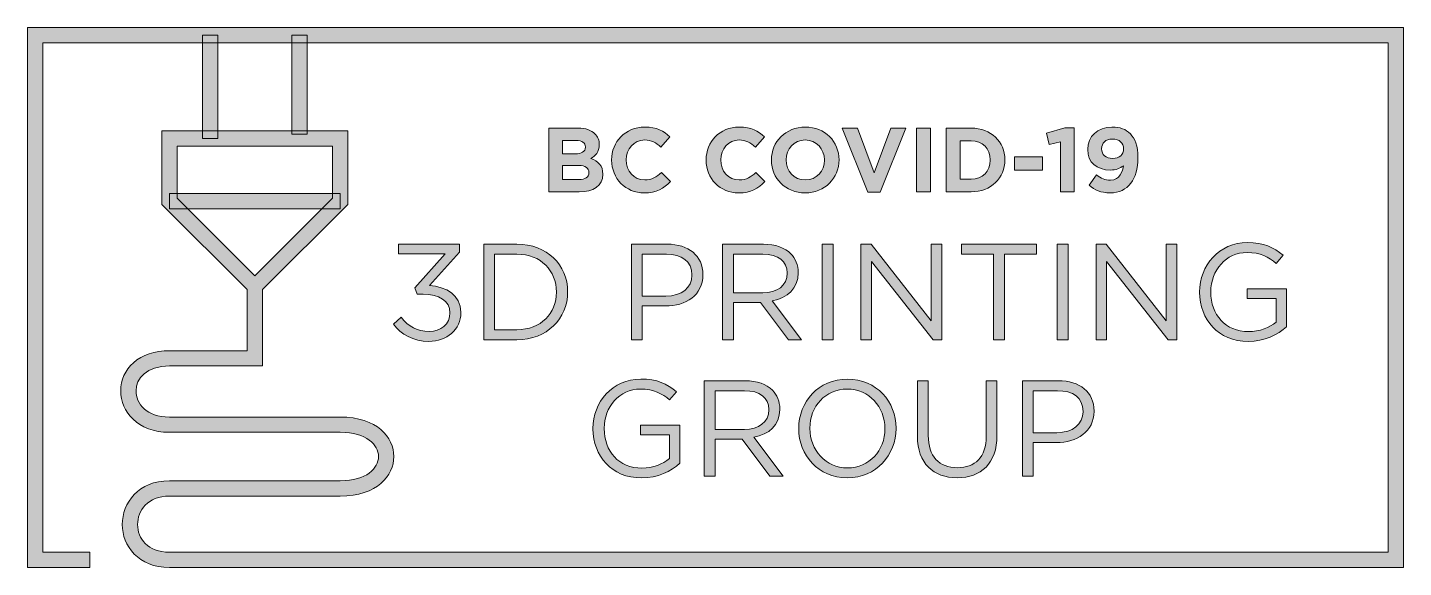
# Model space of a CAD drawing. Extents: x 15 to 118, y -185 to -16.
# Drawn here: x 18.6 to 118.4, y -55.1 to -15.9 of the extents above; entities that cross this region are included whole.
import ezdxf

# ---------------------------------------------------------------- set-up
doc = ezdxf.new("R2010")
doc.units = 0
doc.header["$MEASUREMENT"] = 0
doc.layers.add('Layer 1', color=7, linetype='Continuous')

# ---------------------------------------------------------------- blocks, each defined once
blk = doc.blocks.new('block 4')
at = {"layer": 'Layer 1', "true_color": 0x0e568c}
h = blk.add_hatch(color=146, dxfattribs=at)
h.dxf.hatch_style = 2
edge = h.paths.add_edge_path()
edge.add_spline(control_points=[(56.398, -23.213), (56.398, -23.213), (58.543, -23.213), (58.543, -23.213), (59.071, -23.213), (59.487, -23.358), (59.751, -23.621), (59.962, -23.833), (60.068, -24.09), (60.068, -24.407), (60.068, -24.407), (60.068, -24.42), (60.068, -24.42), (60.068, -24.942), (59.79, -25.232), (59.46, -25.416), (59.995, -25.621), (60.325, -25.932), (60.325, -26.551), (60.325, -26.551), (60.325, -26.565), (60.325, -26.565), (60.325, -27.41), (59.639, -27.832), (58.596, -27.832), (58.596, -27.832), (56.398, -27.832), (56.398, -27.832), (56.398, -27.832), (56.398, -23.213), (56.398, -23.213)], knot_values=[0, 0, 0, 0, 1, 1, 1, 2, 2, 2, 3, 3, 3, 4, 4, 4, 5, 5, 5, 6, 6, 6, 7, 7, 7, 8, 8, 8, 9, 9, 9, 10, 10, 10, 10], degree=3, periodic=1)
edge = h.paths.add_edge_path()
edge.add_spline(control_points=[(59.058, -24.578), (59.058, -24.275), (58.82, -24.103), (58.391, -24.103), (58.391, -24.103), (57.388, -24.103), (57.388, -24.103), (57.388, -24.103), (57.388, -25.08), (57.388, -25.08), (57.388, -25.08), (58.325, -25.08), (58.325, -25.08), (58.774, -25.08), (59.058, -24.934), (59.058, -24.592), (59.058, -24.592), (59.058, -24.578), (59.058, -24.578)], knot_values=[0, 0, 0, 0, 1, 1, 1, 2, 2, 2, 3, 3, 3, 4, 4, 4, 5, 5, 5, 6, 6, 6, 6], degree=3, periodic=1)
edge = h.paths.add_edge_path()
edge.add_spline(control_points=[(58.563, -25.925), (58.563, -25.925), (57.388, -25.925), (57.388, -25.925), (57.388, -25.925), (57.388, -26.941), (57.388, -26.941), (57.388, -26.941), (58.596, -26.941), (58.596, -26.941), (59.045, -26.941), (59.315, -26.783), (59.315, -26.439), (59.315, -26.439), (59.315, -26.426), (59.315, -26.426), (59.315, -26.116), (59.084, -25.925), (58.563, -25.925)], knot_values=[0, 0, 0, 0, 1, 1, 1, 2, 2, 2, 3, 3, 3, 4, 4, 4, 5, 5, 5, 6, 6, 6, 6], degree=3, periodic=1)
h = blk.add_hatch(color=146, dxfattribs=at)
h.dxf.hatch_style = 2
edge = h.paths.add_edge_path()
edge.add_spline(control_points=[(60.961, -25.536), (60.961, -25.536), (60.961, -25.522), (60.961, -25.522), (60.961, -24.209), (61.951, -23.133), (63.37, -23.133), (64.241, -23.133), (64.762, -23.424), (65.191, -23.846), (65.191, -23.846), (64.545, -24.592), (64.545, -24.592), (64.188, -24.269), (63.825, -24.07), (63.363, -24.07), (62.584, -24.07), (62.023, -24.717), (62.023, -25.509), (62.023, -25.509), (62.023, -25.522), (62.023, -25.522), (62.023, -26.314), (62.571, -26.974), (63.363, -26.974), (63.891, -26.974), (64.215, -26.763), (64.577, -26.433), (64.577, -26.433), (65.224, -27.087), (65.224, -27.087), (64.749, -27.594), (64.221, -27.911), (63.33, -27.911), (61.971, -27.911), (60.961, -26.862), (60.961, -25.536)], knot_values=[0, 0, 0, 0, 1, 1, 1, 2, 2, 2, 3, 3, 3, 4, 4, 4, 5, 5, 5, 6, 6, 6, 7, 7, 7, 8, 8, 8, 9, 9, 9, 10, 10, 10, 11, 11, 11, 12, 12, 12, 12], degree=3, periodic=1)
h = blk.add_hatch(color=146, dxfattribs=at)
h.dxf.hatch_style = 2
edge = h.paths.add_edge_path()
edge.add_spline(control_points=[(67.815, -25.536), (67.815, -25.536), (67.815, -25.522), (67.815, -25.522), (67.815, -24.209), (68.804, -23.133), (70.223, -23.133), (71.094, -23.133), (71.616, -23.424), (72.045, -23.846), (72.045, -23.846), (71.398, -24.592), (71.398, -24.592), (71.042, -24.269), (70.679, -24.07), (70.217, -24.07), (69.438, -24.07), (68.877, -24.717), (68.877, -25.509), (68.877, -25.509), (68.877, -25.522), (68.877, -25.522), (68.877, -26.314), (69.425, -26.974), (70.217, -26.974), (70.745, -26.974), (71.068, -26.763), (71.431, -26.433), (71.431, -26.433), (72.078, -27.087), (72.078, -27.087), (71.603, -27.594), (71.075, -27.911), (70.184, -27.911), (68.824, -27.911), (67.815, -26.862), (67.815, -25.536)], knot_values=[0, 0, 0, 0, 1, 1, 1, 2, 2, 2, 3, 3, 3, 4, 4, 4, 5, 5, 5, 6, 6, 6, 7, 7, 7, 8, 8, 8, 9, 9, 9, 10, 10, 10, 11, 11, 11, 12, 12, 12, 12], degree=3, periodic=1)
h = blk.add_hatch(color=146, dxfattribs=at)
h.dxf.hatch_style = 2
edge = h.paths.add_edge_path()
edge.add_spline(control_points=[(72.556, -25.536), (72.556, -25.536), (72.556, -25.522), (72.556, -25.522), (72.556, -24.209), (73.592, -23.133), (75.017, -23.133), (76.443, -23.133), (77.465, -24.195), (77.465, -25.509), (77.465, -25.509), (77.465, -25.522), (77.465, -25.522), (77.465, -26.835), (76.429, -27.911), (75.004, -27.911), (73.578, -27.911), (72.556, -26.849), (72.556, -25.536)], knot_values=[0, 0, 0, 0, 1, 1, 1, 2, 2, 2, 3, 3, 3, 4, 4, 4, 5, 5, 5, 6, 6, 6, 6], degree=3, periodic=1)
edge = h.paths.add_edge_path()
edge.add_spline(control_points=[(76.403, -25.536), (76.403, -25.536), (76.403, -25.522), (76.403, -25.522), (76.403, -24.731), (75.822, -24.07), (75.004, -24.07), (74.185, -24.07), (73.618, -24.717), (73.618, -25.509), (73.618, -25.509), (73.618, -25.522), (73.618, -25.522), (73.618, -26.314), (74.199, -26.974), (75.017, -26.974), (75.835, -26.974), (76.403, -26.327), (76.403, -25.536)], knot_values=[0, 0, 0, 0, 1, 1, 1, 2, 2, 2, 3, 3, 3, 4, 4, 4, 5, 5, 5, 6, 6, 6, 6], degree=3, periodic=1)
h = blk.add_hatch(color=146, dxfattribs=at)
h.dxf.hatch_style = 2
h.paths.add_polyline_path([(77.679, -23.213), (78.801, -23.213), (80.009, -26.466), (81.217, -23.213), (82.312, -23.213), (80.445, -27.865), (79.547, -27.865)])
h = blk.add_hatch(color=146, dxfattribs=at)
h.dxf.hatch_style = 2
h.paths.add_polyline_path([(83.074, -23.213), (84.09, -23.213), (84.09, -27.832), (83.074, -27.832)])
h = blk.add_hatch(color=146, dxfattribs=at)
h.dxf.hatch_style = 2
edge = h.paths.add_edge_path()
edge.add_spline(control_points=[(85.246, -23.213), (85.246, -23.213), (87.048, -23.213), (87.048, -23.213), (88.499, -23.213), (89.503, -24.209), (89.503, -25.509), (89.503, -25.509), (89.503, -25.522), (89.503, -25.522), (89.503, -26.822), (88.499, -27.832), (87.048, -27.832), (87.048, -27.832), (85.246, -27.832), (85.246, -27.832), (85.246, -27.832), (85.246, -23.213), (85.246, -23.213)], knot_values=[0, 0, 0, 0, 1, 1, 1, 2, 2, 2, 3, 3, 3, 4, 4, 4, 5, 5, 5, 6, 6, 6, 6], degree=3, periodic=1)
edge = h.paths.add_edge_path()
edge.add_spline(control_points=[(86.262, -24.13), (86.262, -24.13), (86.262, -26.915), (86.262, -26.915), (86.262, -26.915), (87.048, -26.915), (87.048, -26.915), (87.879, -26.915), (88.44, -26.354), (88.44, -25.536), (88.44, -25.536), (88.44, -25.522), (88.44, -25.522), (88.44, -24.704), (87.879, -24.13), (87.048, -24.13), (87.048, -24.13), (86.262, -24.13), (86.262, -24.13)], knot_values=[0, 0, 0, 0, 1, 1, 1, 2, 2, 2, 3, 3, 3, 4, 4, 4, 5, 5, 5, 6, 6, 6, 6], degree=3, periodic=1)
h = blk.add_hatch(color=146, dxfattribs=at)
h.dxf.hatch_style = 2
h.paths.add_polyline_path([(93.526, -24.209), (92.721, -24.407), (92.509, -23.576), (93.836, -23.18), (94.529, -23.18), (94.529, -27.832), (93.526, -27.832)])
h = blk.add_hatch(color=146, dxfattribs=at)
h.dxf.hatch_style = 2
edge = h.paths.add_edge_path()
edge.add_spline(control_points=[(98.094, -25.938), (97.857, -26.136), (97.553, -26.255), (97.157, -26.255), (96.154, -26.255), (95.507, -25.7), (95.507, -24.764), (95.507, -24.764), (95.507, -24.75), (95.507, -24.75), (95.507, -23.82), (96.226, -23.133), (97.269, -23.133), (97.889, -23.133), (98.252, -23.285), (98.602, -23.635), (98.932, -23.965), (99.15, -24.466), (99.15, -25.377), (99.15, -25.377), (99.15, -25.39), (99.15, -25.39), (99.15, -26.888), (98.444, -27.911), (97.13, -27.911), (96.457, -27.911), (96.002, -27.687), (95.613, -27.363), (95.613, -27.363), (96.147, -26.592), (96.147, -26.592), (96.484, -26.862), (96.768, -26.987), (97.157, -26.987), (97.857, -26.987), (98.054, -26.334), (98.094, -25.938)], knot_values=[0, 0, 0, 0, 1, 1, 1, 2, 2, 2, 3, 3, 3, 4, 4, 4, 5, 5, 5, 6, 6, 6, 7, 7, 7, 8, 8, 8, 9, 9, 9, 10, 10, 10, 11, 11, 11, 12, 12, 12, 12], degree=3, periodic=1)
edge = h.paths.add_edge_path()
edge.add_spline(control_points=[(98.114, -24.723), (98.114, -24.723), (98.114, -24.71), (98.114, -24.71), (98.114, -24.301), (97.81, -24.004), (97.302, -24.004), (96.801, -24.004), (96.517, -24.294), (96.517, -24.704), (96.517, -24.704), (96.517, -24.717), (96.517, -24.717), (96.517, -25.126), (96.82, -25.41), (97.322, -25.41), (97.823, -25.41), (98.114, -25.12), (98.114, -24.723)], knot_values=[0, 0, 0, 0, 1, 1, 1, 2, 2, 2, 3, 3, 3, 4, 4, 4, 5, 5, 5, 6, 6, 6, 6], degree=3, periodic=1)
h = blk.add_hatch(color=146, dxfattribs=at)
h.dxf.hatch_style = 2
h.paths.add_polyline_path([(90.185, -25.304), (92.218, -25.304), (92.218, -26.268), (90.185, -26.268)])
at = {"layer": 'Layer 1', "lineweight": 0}
for points in [[(77.679, -23.213), (78.801, -23.213), (80.009, -26.466), (81.217, -23.213), (82.312, -23.213), (80.445, -27.865), (79.547, -27.865), (77.679, -23.213)], [(83.074, -23.213), (84.09, -23.213), (84.09, -27.832), (83.074, -27.832), (83.074, -23.213)], [(93.526, -24.209), (92.721, -24.407), (92.509, -23.576), (93.836, -23.18), (94.529, -23.18), (94.529, -27.832), (93.526, -27.832), (93.526, -24.209)], [(90.185, -25.304), (92.218, -25.304), (92.218, -26.268), (90.185, -26.268), (90.185, -25.304)]]:
    blk.add_lwpolyline(points, dxfattribs=at)
for points, knots in [([(56.398, -23.213), (56.398, -23.213), (58.543, -23.213), (58.543, -23.213), (59.071, -23.213), (59.487, -23.358), (59.751, -23.621), (59.962, -23.833), (60.068, -24.09), (60.068, -24.407), (60.068, -24.407), (60.068, -24.42), (60.068, -24.42), (60.068, -24.942), (59.79, -25.232), (59.46, -25.416), (59.995, -25.621), (60.325, -25.932), (60.325, -26.551), (60.325, -26.551), (60.325, -26.565), (60.325, -26.565), (60.325, -27.41), (59.639, -27.832), (58.596, -27.832), (58.596, -27.832), (56.398, -27.832), (56.398, -27.832), (56.398, -27.832), (56.398, -23.213), (56.398, -23.213)], [0, 0, 0, 0, 1, 1, 1, 2, 2, 2, 3, 3, 3, 4, 4, 4, 5, 5, 5, 6, 6, 6, 7, 7, 7, 8, 8, 8, 9, 9, 9, 10, 10, 10, 10]), ([(60.961, -25.536), (60.961, -25.536), (60.961, -25.522), (60.961, -25.522), (60.961, -24.209), (61.951, -23.133), (63.37, -23.133), (64.241, -23.133), (64.762, -23.424), (65.191, -23.846), (65.191, -23.846), (64.545, -24.592), (64.545, -24.592), (64.188, -24.269), (63.825, -24.07), (63.363, -24.07), (62.584, -24.07), (62.023, -24.717), (62.023, -25.509), (62.023, -25.509), (62.023, -25.522), (62.023, -25.522), (62.023, -26.314), (62.571, -26.974), (63.363, -26.974), (63.891, -26.974), (64.215, -26.763), (64.577, -26.433), (64.577, -26.433), (65.224, -27.087), (65.224, -27.087), (64.749, -27.594), (64.221, -27.911), (63.33, -27.911), (61.971, -27.911), (60.961, -26.862), (60.961, -25.536)], [0, 0, 0, 0, 1, 1, 1, 2, 2, 2, 3, 3, 3, 4, 4, 4, 5, 5, 5, 6, 6, 6, 7, 7, 7, 8, 8, 8, 9, 9, 9, 10, 10, 10, 11, 11, 11, 12, 12, 12, 12]), ([(67.815, -25.536), (67.815, -25.536), (67.815, -25.522), (67.815, -25.522), (67.815, -24.209), (68.804, -23.133), (70.223, -23.133), (71.094, -23.133), (71.616, -23.424), (72.045, -23.846), (72.045, -23.846), (71.398, -24.592), (71.398, -24.592), (71.042, -24.269), (70.679, -24.07), (70.217, -24.07), (69.438, -24.07), (68.877, -24.717), (68.877, -25.509), (68.877, -25.509), (68.877, -25.522), (68.877, -25.522), (68.877, -26.314), (69.425, -26.974), (70.217, -26.974), (70.745, -26.974), (71.068, -26.763), (71.431, -26.433), (71.431, -26.433), (72.078, -27.087), (72.078, -27.087), (71.603, -27.594), (71.075, -27.911), (70.184, -27.911), (68.824, -27.911), (67.815, -26.862), (67.815, -25.536)], [0, 0, 0, 0, 1, 1, 1, 2, 2, 2, 3, 3, 3, 4, 4, 4, 5, 5, 5, 6, 6, 6, 7, 7, 7, 8, 8, 8, 9, 9, 9, 10, 10, 10, 11, 11, 11, 12, 12, 12, 12]), ([(72.556, -25.536), (72.556, -25.536), (72.556, -25.522), (72.556, -25.522), (72.556, -24.209), (73.592, -23.133), (75.017, -23.133), (76.443, -23.133), (77.465, -24.195), (77.465, -25.509), (77.465, -25.509), (77.465, -25.522), (77.465, -25.522), (77.465, -26.835), (76.429, -27.911), (75.004, -27.911), (73.578, -27.911), (72.556, -26.849), (72.556, -25.536)], [0, 0, 0, 0, 1, 1, 1, 2, 2, 2, 3, 3, 3, 4, 4, 4, 5, 5, 5, 6, 6, 6, 6]), ([(85.246, -23.213), (85.246, -23.213), (87.048, -23.213), (87.048, -23.213), (88.499, -23.213), (89.503, -24.209), (89.503, -25.509), (89.503, -25.509), (89.503, -25.522), (89.503, -25.522), (89.503, -26.822), (88.499, -27.832), (87.048, -27.832), (87.048, -27.832), (85.246, -27.832), (85.246, -27.832), (85.246, -27.832), (85.246, -23.213), (85.246, -23.213)], [0, 0, 0, 0, 1, 1, 1, 2, 2, 2, 3, 3, 3, 4, 4, 4, 5, 5, 5, 6, 6, 6, 6]), ([(98.094, -25.938), (97.857, -26.136), (97.553, -26.255), (97.157, -26.255), (96.154, -26.255), (95.507, -25.7), (95.507, -24.764), (95.507, -24.764), (95.507, -24.75), (95.507, -24.75), (95.507, -23.82), (96.226, -23.133), (97.269, -23.133), (97.889, -23.133), (98.252, -23.285), (98.602, -23.635), (98.932, -23.965), (99.15, -24.466), (99.15, -25.377), (99.15, -25.377), (99.15, -25.39), (99.15, -25.39), (99.15, -26.888), (98.444, -27.911), (97.13, -27.911), (96.457, -27.911), (96.002, -27.687), (95.613, -27.363), (95.613, -27.363), (96.147, -26.592), (96.147, -26.592), (96.484, -26.862), (96.768, -26.987), (97.157, -26.987), (97.857, -26.987), (98.054, -26.334), (98.094, -25.938)], [0, 0, 0, 0, 1, 1, 1, 2, 2, 2, 3, 3, 3, 4, 4, 4, 5, 5, 5, 6, 6, 6, 7, 7, 7, 8, 8, 8, 9, 9, 9, 10, 10, 10, 11, 11, 11, 12, 12, 12, 12]), ([(59.058, -24.578), (59.058, -24.275), (58.82, -24.103), (58.391, -24.103), (58.391, -24.103), (57.388, -24.103), (57.388, -24.103), (57.388, -24.103), (57.388, -25.08), (57.388, -25.08), (57.388, -25.08), (58.325, -25.08), (58.325, -25.08), (58.774, -25.08), (59.058, -24.934), (59.058, -24.592), (59.058, -24.592), (59.058, -24.578), (59.058, -24.578)], [0, 0, 0, 0, 1, 1, 1, 2, 2, 2, 3, 3, 3, 4, 4, 4, 5, 5, 5, 6, 6, 6, 6]), ([(76.403, -25.536), (76.403, -25.536), (76.403, -25.522), (76.403, -25.522), (76.403, -24.731), (75.822, -24.07), (75.004, -24.07), (74.185, -24.07), (73.618, -24.717), (73.618, -25.509), (73.618, -25.509), (73.618, -25.522), (73.618, -25.522), (73.618, -26.314), (74.199, -26.974), (75.017, -26.974), (75.835, -26.974), (76.403, -26.327), (76.403, -25.536)], [0, 0, 0, 0, 1, 1, 1, 2, 2, 2, 3, 3, 3, 4, 4, 4, 5, 5, 5, 6, 6, 6, 6]), ([(86.262, -24.13), (86.262, -24.13), (86.262, -26.915), (86.262, -26.915), (86.262, -26.915), (87.048, -26.915), (87.048, -26.915), (87.879, -26.915), (88.44, -26.354), (88.44, -25.536), (88.44, -25.536), (88.44, -25.522), (88.44, -25.522), (88.44, -24.704), (87.879, -24.13), (87.048, -24.13), (87.048, -24.13), (86.262, -24.13), (86.262, -24.13)], [0, 0, 0, 0, 1, 1, 1, 2, 2, 2, 3, 3, 3, 4, 4, 4, 5, 5, 5, 6, 6, 6, 6]), ([(98.114, -24.723), (98.114, -24.723), (98.114, -24.71), (98.114, -24.71), (98.114, -24.301), (97.81, -24.004), (97.302, -24.004), (96.801, -24.004), (96.517, -24.294), (96.517, -24.704), (96.517, -24.704), (96.517, -24.717), (96.517, -24.717), (96.517, -25.126), (96.82, -25.41), (97.322, -25.41), (97.823, -25.41), (98.114, -25.12), (98.114, -24.723)], [0, 0, 0, 0, 1, 1, 1, 2, 2, 2, 3, 3, 3, 4, 4, 4, 5, 5, 5, 6, 6, 6, 6]), ([(58.563, -25.925), (58.563, -25.925), (57.388, -25.925), (57.388, -25.925), (57.388, -25.925), (57.388, -26.941), (57.388, -26.941), (57.388, -26.941), (58.596, -26.941), (58.596, -26.941), (59.045, -26.941), (59.315, -26.783), (59.315, -26.439), (59.315, -26.439), (59.315, -26.426), (59.315, -26.426), (59.315, -26.116), (59.084, -25.925), (58.563, -25.925)], [0, 0, 0, 0, 1, 1, 1, 2, 2, 2, 3, 3, 3, 4, 4, 4, 5, 5, 5, 6, 6, 6, 6])]:
    blk.add_open_spline(points, degree=3, knots=knots, dxfattribs=at)
blk = doc.blocks.new('block 6')
at = {"layer": 'Layer 1', "true_color": 0x287eb2}
h = blk.add_hatch(color=137, dxfattribs=at)
h.dxf.hatch_style = 2
edge = h.paths.add_edge_path()
edge.add_spline(control_points=[(59.611, -45.021), (59.611, -45.021), (59.611, -45.001), (59.611, -45.001), (59.611, -43.1), (61.007, -41.418), (63.085, -41.418), (64.253, -41.418), (64.976, -41.754), (65.669, -42.339), (65.669, -42.339), (65.164, -42.933), (65.164, -42.933), (64.629, -42.467), (64.036, -42.141), (63.056, -42.141), (61.521, -42.141), (60.422, -43.437), (60.422, -44.982), (60.422, -44.982), (60.422, -45.001), (60.422, -45.001), (60.422, -46.654), (61.482, -47.882), (63.164, -47.882), (63.956, -47.882), (64.689, -47.575), (65.164, -47.189), (65.164, -47.189), (65.164, -45.467), (65.164, -45.467), (65.164, -45.467), (63.056, -45.467), (63.056, -45.467), (63.056, -45.467), (63.056, -44.764), (63.056, -44.764), (63.056, -44.764), (65.916, -44.764), (65.916, -44.764), (65.916, -44.764), (65.916, -47.526), (65.916, -47.526), (65.273, -48.099), (64.303, -48.585), (63.135, -48.585), (60.957, -48.585), (59.611, -47.001), (59.611, -45.021)], knot_values=[0, 0, 0, 0, 1, 1, 1, 2, 2, 2, 3, 3, 3, 4, 4, 4, 5, 5, 5, 6, 6, 6, 7, 7, 7, 8, 8, 8, 9, 9, 9, 10, 10, 10, 11, 11, 11, 12, 12, 12, 13, 13, 13, 14, 14, 14, 15, 15, 15, 16, 16, 16, 16], degree=3, periodic=1)
h = blk.add_hatch(color=137, dxfattribs=at)
h.dxf.hatch_style = 2
edge = h.paths.add_edge_path()
edge.add_spline(control_points=[(67.682, -41.537), (67.682, -41.537), (70.662, -41.537), (70.662, -41.537), (71.513, -41.537), (72.196, -41.794), (72.632, -42.23), (72.968, -42.566), (73.166, -43.051), (73.166, -43.595), (73.166, -43.595), (73.166, -43.616), (73.166, -43.616), (73.166, -44.764), (72.374, -45.437), (71.285, -45.635), (71.285, -45.635), (73.414, -48.466), (73.414, -48.466), (73.414, -48.466), (72.454, -48.466), (72.454, -48.466), (72.454, -48.466), (70.444, -45.773), (70.444, -45.773), (70.444, -45.773), (68.464, -45.773), (68.464, -45.773), (68.464, -45.773), (68.464, -48.466), (68.464, -48.466), (68.464, -48.466), (67.682, -48.466), (67.682, -48.466), (67.682, -48.466), (67.682, -41.537), (67.682, -41.537)], knot_values=[0, 0, 0, 0, 1, 1, 1, 2, 2, 2, 3, 3, 3, 4, 4, 4, 5, 5, 5, 6, 6, 6, 7, 7, 7, 8, 8, 8, 9, 9, 9, 10, 10, 10, 11, 11, 11, 12, 12, 12, 12], degree=3, periodic=1)
edge = h.paths.add_edge_path()
edge.add_spline(control_points=[(70.593, -45.07), (71.632, -45.07), (72.374, -44.536), (72.374, -43.645), (72.374, -43.645), (72.374, -43.625), (72.374, -43.625), (72.374, -42.774), (71.721, -42.259), (70.603, -42.259), (70.603, -42.259), (68.464, -42.259), (68.464, -42.259), (68.464, -42.259), (68.464, -45.07), (68.464, -45.07), (68.464, -45.07), (70.593, -45.07), (70.593, -45.07)], knot_values=[0, 0, 0, 0, 1, 1, 1, 2, 2, 2, 3, 3, 3, 4, 4, 4, 5, 5, 5, 6, 6, 6, 6], degree=3, periodic=1)
h = blk.add_hatch(color=137, dxfattribs=at)
h.dxf.hatch_style = 2
edge = h.paths.add_edge_path()
edge.add_spline(control_points=[(74.536, -45.021), (74.536, -45.021), (74.536, -45.001), (74.536, -45.001), (74.536, -43.091), (75.972, -41.418), (78.08, -41.418), (80.189, -41.418), (81.604, -43.071), (81.604, -44.982), (81.604, -44.982), (81.604, -45.001), (81.604, -45.001), (81.604, -46.912), (80.169, -48.585), (78.061, -48.585), (75.952, -48.585), (74.536, -46.931), (74.536, -45.021)], knot_values=[0, 0, 0, 0, 1, 1, 1, 2, 2, 2, 3, 3, 3, 4, 4, 4, 5, 5, 5, 6, 6, 6, 6], degree=3, periodic=1)
edge = h.paths.add_edge_path()
edge.add_spline(control_points=[(80.793, -45.021), (80.793, -45.021), (80.793, -45.001), (80.793, -45.001), (80.793, -43.428), (79.645, -42.141), (78.061, -42.141), (76.477, -42.141), (75.348, -43.408), (75.348, -44.982), (75.348, -44.982), (75.348, -45.001), (75.348, -45.001), (75.348, -46.575), (76.497, -47.862), (78.08, -47.862), (79.664, -47.862), (80.793, -46.595), (80.793, -45.021)], knot_values=[0, 0, 0, 0, 1, 1, 1, 2, 2, 2, 3, 3, 3, 4, 4, 4, 5, 5, 5, 6, 6, 6, 6], degree=3, periodic=1)
h = blk.add_hatch(color=137, dxfattribs=at)
h.dxf.hatch_style = 2
edge = h.paths.add_edge_path()
edge.add_spline(control_points=[(83.153, -45.565), (83.153, -45.565), (83.153, -41.537), (83.153, -41.537), (83.153, -41.537), (83.935, -41.537), (83.935, -41.537), (83.935, -41.537), (83.935, -45.516), (83.935, -45.516), (83.935, -47.01), (84.727, -47.852), (86.053, -47.852), (87.33, -47.852), (88.142, -47.08), (88.142, -45.565), (88.142, -45.565), (88.142, -41.537), (88.142, -41.537), (88.142, -41.537), (88.924, -41.537), (88.924, -41.537), (88.924, -41.537), (88.924, -45.506), (88.924, -45.506), (88.924, -47.526), (87.766, -48.575), (86.033, -48.575), (84.321, -48.575), (83.153, -47.526), (83.153, -45.565)], knot_values=[0, 0, 0, 0, 1, 1, 1, 2, 2, 2, 3, 3, 3, 4, 4, 4, 5, 5, 5, 6, 6, 6, 7, 7, 7, 8, 8, 8, 9, 9, 9, 10, 10, 10, 10], degree=3, periodic=1)
h = blk.add_hatch(color=137, dxfattribs=at)
h.dxf.hatch_style = 2
edge = h.paths.add_edge_path()
edge.add_spline(control_points=[(90.779, -41.537), (90.779, -41.537), (93.373, -41.537), (93.373, -41.537), (94.937, -41.537), (95.966, -42.369), (95.966, -43.734), (95.966, -43.734), (95.966, -43.754), (95.966, -43.754), (95.966, -45.249), (94.719, -46.021), (93.244, -46.021), (93.244, -46.021), (91.561, -46.021), (91.561, -46.021), (91.561, -46.021), (91.561, -48.466), (91.561, -48.466), (91.561, -48.466), (90.779, -48.466), (90.779, -48.466), (90.779, -48.466), (90.779, -41.537), (90.779, -41.537)], knot_values=[0, 0, 0, 0, 1, 1, 1, 2, 2, 2, 3, 3, 3, 4, 4, 4, 5, 5, 5, 6, 6, 6, 7, 7, 7, 8, 8, 8, 8], degree=3, periodic=1)
edge = h.paths.add_edge_path()
edge.add_spline(control_points=[(93.273, -45.308), (94.422, -45.308), (95.174, -44.695), (95.174, -43.784), (95.174, -43.784), (95.174, -43.764), (95.174, -43.764), (95.174, -42.774), (94.432, -42.259), (93.313, -42.259), (93.313, -42.259), (91.561, -42.259), (91.561, -42.259), (91.561, -42.259), (91.561, -45.308), (91.561, -45.308), (91.561, -45.308), (93.273, -45.308), (93.273, -45.308)], knot_values=[0, 0, 0, 0, 1, 1, 1, 2, 2, 2, 3, 3, 3, 4, 4, 4, 5, 5, 5, 6, 6, 6, 6], degree=3, periodic=1)
at = {"layer": 'Layer 1', "lineweight": 0}
for points, knots in [([(59.611, -45.021), (59.611, -45.021), (59.611, -45.001), (59.611, -45.001), (59.611, -43.1), (61.007, -41.418), (63.085, -41.418), (64.253, -41.418), (64.976, -41.754), (65.669, -42.339), (65.669, -42.339), (65.164, -42.933), (65.164, -42.933), (64.629, -42.467), (64.036, -42.141), (63.056, -42.141), (61.521, -42.141), (60.422, -43.437), (60.422, -44.982), (60.422, -44.982), (60.422, -45.001), (60.422, -45.001), (60.422, -46.654), (61.482, -47.882), (63.164, -47.882), (63.956, -47.882), (64.689, -47.575), (65.164, -47.189), (65.164, -47.189), (65.164, -45.467), (65.164, -45.467), (65.164, -45.467), (63.056, -45.467), (63.056, -45.467), (63.056, -45.467), (63.056, -44.764), (63.056, -44.764), (63.056, -44.764), (65.916, -44.764), (65.916, -44.764), (65.916, -44.764), (65.916, -47.526), (65.916, -47.526), (65.273, -48.099), (64.303, -48.585), (63.135, -48.585), (60.957, -48.585), (59.611, -47.001), (59.611, -45.021)], [0, 0, 0, 0, 1, 1, 1, 2, 2, 2, 3, 3, 3, 4, 4, 4, 5, 5, 5, 6, 6, 6, 7, 7, 7, 8, 8, 8, 9, 9, 9, 10, 10, 10, 11, 11, 11, 12, 12, 12, 13, 13, 13, 14, 14, 14, 15, 15, 15, 16, 16, 16, 16]), ([(67.682, -41.537), (67.682, -41.537), (70.662, -41.537), (70.662, -41.537), (71.513, -41.537), (72.196, -41.794), (72.632, -42.23), (72.968, -42.566), (73.166, -43.051), (73.166, -43.595), (73.166, -43.595), (73.166, -43.616), (73.166, -43.616), (73.166, -44.764), (72.374, -45.437), (71.285, -45.635), (71.285, -45.635), (73.414, -48.466), (73.414, -48.466), (73.414, -48.466), (72.454, -48.466), (72.454, -48.466), (72.454, -48.466), (70.444, -45.773), (70.444, -45.773), (70.444, -45.773), (68.464, -45.773), (68.464, -45.773), (68.464, -45.773), (68.464, -48.466), (68.464, -48.466), (68.464, -48.466), (67.682, -48.466), (67.682, -48.466), (67.682, -48.466), (67.682, -41.537), (67.682, -41.537)], [0, 0, 0, 0, 1, 1, 1, 2, 2, 2, 3, 3, 3, 4, 4, 4, 5, 5, 5, 6, 6, 6, 7, 7, 7, 8, 8, 8, 9, 9, 9, 10, 10, 10, 11, 11, 11, 12, 12, 12, 12]), ([(74.536, -45.021), (74.536, -45.021), (74.536, -45.001), (74.536, -45.001), (74.536, -43.091), (75.972, -41.418), (78.08, -41.418), (80.189, -41.418), (81.604, -43.071), (81.604, -44.982), (81.604, -44.982), (81.604, -45.001), (81.604, -45.001), (81.604, -46.912), (80.169, -48.585), (78.061, -48.585), (75.952, -48.585), (74.536, -46.931), (74.536, -45.021)], [0, 0, 0, 0, 1, 1, 1, 2, 2, 2, 3, 3, 3, 4, 4, 4, 5, 5, 5, 6, 6, 6, 6]), ([(83.153, -45.565), (83.153, -45.565), (83.153, -41.537), (83.153, -41.537), (83.153, -41.537), (83.935, -41.537), (83.935, -41.537), (83.935, -41.537), (83.935, -45.516), (83.935, -45.516), (83.935, -47.01), (84.727, -47.852), (86.053, -47.852), (87.33, -47.852), (88.142, -47.08), (88.142, -45.565), (88.142, -45.565), (88.142, -41.537), (88.142, -41.537), (88.142, -41.537), (88.924, -41.537), (88.924, -41.537), (88.924, -41.537), (88.924, -45.506), (88.924, -45.506), (88.924, -47.526), (87.766, -48.575), (86.033, -48.575), (84.321, -48.575), (83.153, -47.526), (83.153, -45.565)], [0, 0, 0, 0, 1, 1, 1, 2, 2, 2, 3, 3, 3, 4, 4, 4, 5, 5, 5, 6, 6, 6, 7, 7, 7, 8, 8, 8, 9, 9, 9, 10, 10, 10, 10]), ([(90.779, -41.537), (90.779, -41.537), (93.373, -41.537), (93.373, -41.537), (94.937, -41.537), (95.966, -42.369), (95.966, -43.734), (95.966, -43.734), (95.966, -43.754), (95.966, -43.754), (95.966, -45.249), (94.719, -46.021), (93.244, -46.021), (93.244, -46.021), (91.561, -46.021), (91.561, -46.021), (91.561, -46.021), (91.561, -48.466), (91.561, -48.466), (91.561, -48.466), (90.779, -48.466), (90.779, -48.466), (90.779, -48.466), (90.779, -41.537), (90.779, -41.537)], [0, 0, 0, 0, 1, 1, 1, 2, 2, 2, 3, 3, 3, 4, 4, 4, 5, 5, 5, 6, 6, 6, 7, 7, 7, 8, 8, 8, 8]), ([(70.593, -45.07), (71.632, -45.07), (72.374, -44.536), (72.374, -43.645), (72.374, -43.645), (72.374, -43.625), (72.374, -43.625), (72.374, -42.774), (71.721, -42.259), (70.603, -42.259), (70.603, -42.259), (68.464, -42.259), (68.464, -42.259), (68.464, -42.259), (68.464, -45.07), (68.464, -45.07), (68.464, -45.07), (70.593, -45.07), (70.593, -45.07)], [0, 0, 0, 0, 1, 1, 1, 2, 2, 2, 3, 3, 3, 4, 4, 4, 5, 5, 5, 6, 6, 6, 6]), ([(80.793, -45.021), (80.793, -45.021), (80.793, -45.001), (80.793, -45.001), (80.793, -43.428), (79.645, -42.141), (78.061, -42.141), (76.477, -42.141), (75.348, -43.408), (75.348, -44.982), (75.348, -44.982), (75.348, -45.001), (75.348, -45.001), (75.348, -46.575), (76.497, -47.862), (78.08, -47.862), (79.664, -47.862), (80.793, -46.595), (80.793, -45.021)], [0, 0, 0, 0, 1, 1, 1, 2, 2, 2, 3, 3, 3, 4, 4, 4, 5, 5, 5, 6, 6, 6, 6]), ([(93.273, -45.308), (94.422, -45.308), (95.174, -44.695), (95.174, -43.784), (95.174, -43.784), (95.174, -43.764), (95.174, -43.764), (95.174, -42.774), (94.432, -42.259), (93.313, -42.259), (93.313, -42.259), (91.561, -42.259), (91.561, -42.259), (91.561, -42.259), (91.561, -45.308), (91.561, -45.308), (91.561, -45.308), (93.273, -45.308), (93.273, -45.308)], [0, 0, 0, 0, 1, 1, 1, 2, 2, 2, 3, 3, 3, 4, 4, 4, 5, 5, 5, 6, 6, 6, 6])]:
    blk.add_open_spline(points, degree=3, knots=knots, dxfattribs=at)
blk = doc.blocks.new('block 5')
at = {"layer": 'Layer 1', "true_color": 0x287eb2}
h = blk.add_hatch(color=137, dxfattribs=at)
h.dxf.hatch_style = 2
edge = h.paths.add_edge_path()
edge.add_spline(control_points=[(45.126, -37.443), (45.126, -37.443), (45.69, -36.938), (45.69, -36.938), (46.225, -37.591), (46.868, -37.968), (47.719, -37.968), (48.561, -37.968), (49.234, -37.433), (49.234, -36.622), (49.234, -36.622), (49.234, -36.602), (49.234, -36.602), (49.234, -35.741), (48.432, -35.265), (47.293, -35.265), (47.293, -35.265), (46.848, -35.265), (46.848, -35.265), (46.848, -35.265), (46.69, -34.8), (46.69, -34.8), (46.69, -34.8), (48.877, -32.335), (48.877, -32.335), (48.877, -32.335), (45.492, -32.335), (45.492, -32.335), (45.492, -32.335), (45.492, -31.632), (45.492, -31.632), (45.492, -31.632), (49.917, -31.632), (49.917, -31.632), (49.917, -31.632), (49.917, -32.206), (49.917, -32.206), (49.917, -32.206), (47.739, -34.622), (47.739, -34.622), (48.947, -34.721), (50.026, -35.305), (50.026, -36.572), (50.026, -36.572), (50.026, -36.592), (50.026, -36.592), (50.026, -37.829), (48.996, -38.68), (47.709, -38.68), (46.551, -38.68), (45.69, -38.176), (45.126, -37.443)], knot_values=[0, 0, 0, 0, 1, 1, 1, 2, 2, 2, 3, 3, 3, 4, 4, 4, 5, 5, 5, 6, 6, 6, 7, 7, 7, 8, 8, 8, 9, 9, 9, 10, 10, 10, 11, 11, 11, 12, 12, 12, 13, 13, 13, 14, 14, 14, 15, 15, 15, 16, 16, 16, 17, 17, 17, 17], degree=3, periodic=1)
h = blk.add_hatch(color=137, dxfattribs=at)
h.dxf.hatch_style = 2
edge = h.paths.add_edge_path()
edge.add_spline(control_points=[(51.682, -31.632), (51.682, -31.632), (54.087, -31.632), (54.087, -31.632), (56.265, -31.632), (57.77, -33.127), (57.77, -35.077), (57.77, -35.077), (57.77, -35.097), (57.77, -35.097), (57.77, -37.047), (56.265, -38.562), (54.087, -38.562), (54.087, -38.562), (51.682, -38.562), (51.682, -38.562), (51.682, -38.562), (51.682, -31.632), (51.682, -31.632)], knot_values=[0, 0, 0, 0, 1, 1, 1, 2, 2, 2, 3, 3, 3, 4, 4, 4, 5, 5, 5, 6, 6, 6, 6], degree=3, periodic=1)
edge = h.paths.add_edge_path()
edge.add_spline(control_points=[(52.464, -32.355), (52.464, -32.355), (52.464, -37.839), (52.464, -37.839), (52.464, -37.839), (54.087, -37.839), (54.087, -37.839), (55.84, -37.839), (56.958, -36.651), (56.958, -35.117), (56.958, -35.117), (56.958, -35.097), (56.958, -35.097), (56.958, -33.563), (55.84, -32.355), (54.087, -32.355), (54.087, -32.355), (52.464, -32.355), (52.464, -32.355)], knot_values=[0, 0, 0, 0, 1, 1, 1, 2, 2, 2, 3, 3, 3, 4, 4, 4, 5, 5, 5, 6, 6, 6, 6], degree=3, periodic=1)
h = blk.add_hatch(color=137, dxfattribs=at)
h.dxf.hatch_style = 2
edge = h.paths.add_edge_path()
edge.add_spline(control_points=[(62.399, -31.632), (62.399, -31.632), (64.992, -31.632), (64.992, -31.632), (66.556, -31.632), (67.585, -32.464), (67.585, -33.83), (67.585, -33.83), (67.585, -33.85), (67.585, -33.85), (67.585, -35.344), (66.338, -36.116), (64.863, -36.116), (64.863, -36.116), (63.18, -36.116), (63.18, -36.116), (63.18, -36.116), (63.18, -38.562), (63.18, -38.562), (63.18, -38.562), (62.399, -38.562), (62.399, -38.562), (62.399, -38.562), (62.399, -31.632), (62.399, -31.632)], knot_values=[0, 0, 0, 0, 1, 1, 1, 2, 2, 2, 3, 3, 3, 4, 4, 4, 5, 5, 5, 6, 6, 6, 7, 7, 7, 8, 8, 8, 8], degree=3, periodic=1)
edge = h.paths.add_edge_path()
edge.add_spline(control_points=[(64.893, -35.404), (66.041, -35.404), (66.793, -34.79), (66.793, -33.88), (66.793, -33.88), (66.793, -33.859), (66.793, -33.859), (66.793, -32.87), (66.051, -32.355), (64.933, -32.355), (64.933, -32.355), (63.18, -32.355), (63.18, -32.355), (63.18, -32.355), (63.18, -35.404), (63.18, -35.404), (63.18, -35.404), (64.893, -35.404), (64.893, -35.404)], knot_values=[0, 0, 0, 0, 1, 1, 1, 2, 2, 2, 3, 3, 3, 4, 4, 4, 5, 5, 5, 6, 6, 6, 6], degree=3, periodic=1)
h = blk.add_hatch(color=137, dxfattribs=at)
h.dxf.hatch_style = 2
edge = h.paths.add_edge_path()
edge.add_spline(control_points=[(69.015, -31.632), (69.015, -31.632), (71.994, -31.632), (71.994, -31.632), (72.845, -31.632), (73.528, -31.89), (73.964, -32.326), (74.301, -32.662), (74.499, -33.147), (74.499, -33.691), (74.499, -33.691), (74.499, -33.711), (74.499, -33.711), (74.499, -34.86), (73.707, -35.533), (72.618, -35.73), (72.618, -35.73), (74.746, -38.562), (74.746, -38.562), (74.746, -38.562), (73.786, -38.562), (73.786, -38.562), (73.786, -38.562), (71.777, -35.869), (71.777, -35.869), (71.777, -35.869), (69.797, -35.869), (69.797, -35.869), (69.797, -35.869), (69.797, -38.562), (69.797, -38.562), (69.797, -38.562), (69.015, -38.562), (69.015, -38.562), (69.015, -38.562), (69.015, -31.632), (69.015, -31.632)], knot_values=[0, 0, 0, 0, 1, 1, 1, 2, 2, 2, 3, 3, 3, 4, 4, 4, 5, 5, 5, 6, 6, 6, 7, 7, 7, 8, 8, 8, 9, 9, 9, 10, 10, 10, 11, 11, 11, 12, 12, 12, 12], degree=3, periodic=1)
edge = h.paths.add_edge_path()
edge.add_spline(control_points=[(71.925, -35.166), (72.964, -35.166), (73.707, -34.632), (73.707, -33.741), (73.707, -33.741), (73.707, -33.721), (73.707, -33.721), (73.707, -32.87), (73.053, -32.355), (71.935, -32.355), (71.935, -32.355), (69.797, -32.355), (69.797, -32.355), (69.797, -32.355), (69.797, -35.166), (69.797, -35.166), (69.797, -35.166), (71.925, -35.166), (71.925, -35.166)], knot_values=[0, 0, 0, 0, 1, 1, 1, 2, 2, 2, 3, 3, 3, 4, 4, 4, 5, 5, 5, 6, 6, 6, 6], degree=3, periodic=1)
h = blk.add_hatch(color=137, dxfattribs=at)
h.dxf.hatch_style = 2
h.paths.add_polyline_path([(76.245, -31.632), (77.027, -31.632), (77.027, -38.562), (76.245, -38.562)])
h = blk.add_hatch(color=137, dxfattribs=at)
h.dxf.hatch_style = 2
h.paths.add_polyline_path([(79.057, -31.632), (79.79, -31.632), (84.155, -37.186), (84.155, -31.632), (84.918, -31.632), (84.918, -38.562), (84.294, -38.562), (79.819, -32.879), (79.819, -38.562), (79.057, -38.562)])
h = blk.add_hatch(color=137, dxfattribs=at)
h.dxf.hatch_style = 2
h.paths.add_polyline_path([(88.683, -32.355), (86.347, -32.355), (86.347, -31.632), (91.801, -31.632), (91.801, -32.355), (89.465, -32.355), (89.465, -38.562), (88.683, -38.562)])
h = blk.add_hatch(color=137, dxfattribs=at)
h.dxf.hatch_style = 2
h.paths.add_polyline_path([(93.3, -31.632), (94.082, -31.632), (94.082, -38.562), (93.3, -38.562)])
h = blk.add_hatch(color=137, dxfattribs=at)
h.dxf.hatch_style = 2
h.paths.add_polyline_path([(96.112, -31.632), (96.845, -31.632), (101.21, -37.186), (101.21, -31.632), (101.972, -31.632), (101.972, -38.562), (101.349, -38.562), (96.874, -32.879), (96.874, -38.562), (96.112, -38.562)])
h = blk.add_hatch(color=137, dxfattribs=at)
h.dxf.hatch_style = 2
edge = h.paths.add_edge_path()
edge.add_spline(control_points=[(103.63, -35.117), (103.63, -35.117), (103.63, -35.097), (103.63, -35.097), (103.63, -33.196), (105.026, -31.514), (107.104, -31.514), (108.272, -31.514), (108.995, -31.85), (109.688, -32.434), (109.688, -32.434), (109.183, -33.028), (109.183, -33.028), (108.648, -32.563), (108.055, -32.236), (107.075, -32.236), (105.54, -32.236), (104.441, -33.533), (104.441, -35.077), (104.441, -35.077), (104.441, -35.097), (104.441, -35.097), (104.441, -36.75), (105.501, -37.977), (107.183, -37.977), (107.975, -37.977), (108.708, -37.67), (109.183, -37.284), (109.183, -37.284), (109.183, -35.563), (109.183, -35.563), (109.183, -35.563), (107.075, -35.563), (107.075, -35.563), (107.075, -35.563), (107.075, -34.86), (107.075, -34.86), (107.075, -34.86), (109.935, -34.86), (109.935, -34.86), (109.935, -34.86), (109.935, -37.621), (109.935, -37.621), (109.292, -38.195), (108.322, -38.68), (107.154, -38.68), (104.976, -38.68), (103.63, -37.096), (103.63, -35.117)], knot_values=[0, 0, 0, 0, 1, 1, 1, 2, 2, 2, 3, 3, 3, 4, 4, 4, 5, 5, 5, 6, 6, 6, 7, 7, 7, 8, 8, 8, 9, 9, 9, 10, 10, 10, 11, 11, 11, 12, 12, 12, 13, 13, 13, 14, 14, 14, 15, 15, 15, 16, 16, 16, 16], degree=3, periodic=1)
at = {"layer": 'Layer 1', "lineweight": 0}
for points in [[(76.245, -31.632), (77.027, -31.632), (77.027, -38.562), (76.245, -38.562), (76.245, -31.632)], [(79.057, -31.632), (79.79, -31.632), (84.155, -37.186), (84.155, -31.632), (84.918, -31.632), (84.918, -38.562), (84.294, -38.562), (79.819, -32.879), (79.819, -38.562), (79.057, -38.562), (79.057, -31.632)], [(88.683, -32.355), (86.347, -32.355), (86.347, -31.632), (91.801, -31.632), (91.801, -32.355), (89.465, -32.355), (89.465, -38.562), (88.683, -38.562), (88.683, -32.355)], [(93.3, -31.632), (94.082, -31.632), (94.082, -38.562), (93.3, -38.562), (93.3, -31.632)], [(96.112, -31.632), (96.845, -31.632), (101.21, -37.186), (101.21, -31.632), (101.972, -31.632), (101.972, -38.562), (101.349, -38.562), (96.874, -32.879), (96.874, -38.562), (96.112, -38.562), (96.112, -31.632)]]:
    blk.add_lwpolyline(points, dxfattribs=at)
for points, knots in [([(45.126, -37.443), (45.126, -37.443), (45.69, -36.938), (45.69, -36.938), (46.225, -37.591), (46.868, -37.968), (47.719, -37.968), (48.561, -37.968), (49.234, -37.433), (49.234, -36.622), (49.234, -36.622), (49.234, -36.602), (49.234, -36.602), (49.234, -35.741), (48.432, -35.265), (47.293, -35.265), (47.293, -35.265), (46.848, -35.265), (46.848, -35.265), (46.848, -35.265), (46.69, -34.8), (46.69, -34.8), (46.69, -34.8), (48.877, -32.335), (48.877, -32.335), (48.877, -32.335), (45.492, -32.335), (45.492, -32.335), (45.492, -32.335), (45.492, -31.632), (45.492, -31.632), (45.492, -31.632), (49.917, -31.632), (49.917, -31.632), (49.917, -31.632), (49.917, -32.206), (49.917, -32.206), (49.917, -32.206), (47.739, -34.622), (47.739, -34.622), (48.947, -34.721), (50.026, -35.305), (50.026, -36.572), (50.026, -36.572), (50.026, -36.592), (50.026, -36.592), (50.026, -37.829), (48.996, -38.68), (47.709, -38.68), (46.551, -38.68), (45.69, -38.176), (45.126, -37.443)], [0, 0, 0, 0, 1, 1, 1, 2, 2, 2, 3, 3, 3, 4, 4, 4, 5, 5, 5, 6, 6, 6, 7, 7, 7, 8, 8, 8, 9, 9, 9, 10, 10, 10, 11, 11, 11, 12, 12, 12, 13, 13, 13, 14, 14, 14, 15, 15, 15, 16, 16, 16, 17, 17, 17, 17]), ([(51.682, -31.632), (51.682, -31.632), (54.087, -31.632), (54.087, -31.632), (56.265, -31.632), (57.77, -33.127), (57.77, -35.077), (57.77, -35.077), (57.77, -35.097), (57.77, -35.097), (57.77, -37.047), (56.265, -38.562), (54.087, -38.562), (54.087, -38.562), (51.682, -38.562), (51.682, -38.562), (51.682, -38.562), (51.682, -31.632), (51.682, -31.632)], [0, 0, 0, 0, 1, 1, 1, 2, 2, 2, 3, 3, 3, 4, 4, 4, 5, 5, 5, 6, 6, 6, 6]), ([(62.399, -31.632), (62.399, -31.632), (64.992, -31.632), (64.992, -31.632), (66.556, -31.632), (67.585, -32.464), (67.585, -33.83), (67.585, -33.83), (67.585, -33.85), (67.585, -33.85), (67.585, -35.344), (66.338, -36.116), (64.863, -36.116), (64.863, -36.116), (63.18, -36.116), (63.18, -36.116), (63.18, -36.116), (63.18, -38.562), (63.18, -38.562), (63.18, -38.562), (62.399, -38.562), (62.399, -38.562), (62.399, -38.562), (62.399, -31.632), (62.399, -31.632)], [0, 0, 0, 0, 1, 1, 1, 2, 2, 2, 3, 3, 3, 4, 4, 4, 5, 5, 5, 6, 6, 6, 7, 7, 7, 8, 8, 8, 8]), ([(69.015, -31.632), (69.015, -31.632), (71.994, -31.632), (71.994, -31.632), (72.845, -31.632), (73.528, -31.89), (73.964, -32.326), (74.301, -32.662), (74.499, -33.147), (74.499, -33.691), (74.499, -33.691), (74.499, -33.711), (74.499, -33.711), (74.499, -34.86), (73.707, -35.533), (72.618, -35.73), (72.618, -35.73), (74.746, -38.562), (74.746, -38.562), (74.746, -38.562), (73.786, -38.562), (73.786, -38.562), (73.786, -38.562), (71.777, -35.869), (71.777, -35.869), (71.777, -35.869), (69.797, -35.869), (69.797, -35.869), (69.797, -35.869), (69.797, -38.562), (69.797, -38.562), (69.797, -38.562), (69.015, -38.562), (69.015, -38.562), (69.015, -38.562), (69.015, -31.632), (69.015, -31.632)], [0, 0, 0, 0, 1, 1, 1, 2, 2, 2, 3, 3, 3, 4, 4, 4, 5, 5, 5, 6, 6, 6, 7, 7, 7, 8, 8, 8, 9, 9, 9, 10, 10, 10, 11, 11, 11, 12, 12, 12, 12]), ([(103.63, -35.117), (103.63, -35.117), (103.63, -35.097), (103.63, -35.097), (103.63, -33.196), (105.026, -31.514), (107.104, -31.514), (108.272, -31.514), (108.995, -31.85), (109.688, -32.434), (109.688, -32.434), (109.183, -33.028), (109.183, -33.028), (108.648, -32.563), (108.055, -32.236), (107.075, -32.236), (105.54, -32.236), (104.441, -33.533), (104.441, -35.077), (104.441, -35.077), (104.441, -35.097), (104.441, -35.097), (104.441, -36.75), (105.501, -37.977), (107.183, -37.977), (107.975, -37.977), (108.708, -37.67), (109.183, -37.284), (109.183, -37.284), (109.183, -35.563), (109.183, -35.563), (109.183, -35.563), (107.075, -35.563), (107.075, -35.563), (107.075, -35.563), (107.075, -34.86), (107.075, -34.86), (107.075, -34.86), (109.935, -34.86), (109.935, -34.86), (109.935, -34.86), (109.935, -37.621), (109.935, -37.621), (109.292, -38.195), (108.322, -38.68), (107.154, -38.68), (104.976, -38.68), (103.63, -37.096), (103.63, -35.117)], [0, 0, 0, 0, 1, 1, 1, 2, 2, 2, 3, 3, 3, 4, 4, 4, 5, 5, 5, 6, 6, 6, 7, 7, 7, 8, 8, 8, 9, 9, 9, 10, 10, 10, 11, 11, 11, 12, 12, 12, 13, 13, 13, 14, 14, 14, 15, 15, 15, 16, 16, 16, 16]), ([(52.464, -32.355), (52.464, -32.355), (52.464, -37.839), (52.464, -37.839), (52.464, -37.839), (54.087, -37.839), (54.087, -37.839), (55.84, -37.839), (56.958, -36.651), (56.958, -35.117), (56.958, -35.117), (56.958, -35.097), (56.958, -35.097), (56.958, -33.563), (55.84, -32.355), (54.087, -32.355), (54.087, -32.355), (52.464, -32.355), (52.464, -32.355)], [0, 0, 0, 0, 1, 1, 1, 2, 2, 2, 3, 3, 3, 4, 4, 4, 5, 5, 5, 6, 6, 6, 6]), ([(64.893, -35.404), (66.041, -35.404), (66.793, -34.79), (66.793, -33.88), (66.793, -33.88), (66.793, -33.859), (66.793, -33.859), (66.793, -32.87), (66.051, -32.355), (64.933, -32.355), (64.933, -32.355), (63.18, -32.355), (63.18, -32.355), (63.18, -32.355), (63.18, -35.404), (63.18, -35.404), (63.18, -35.404), (64.893, -35.404), (64.893, -35.404)], [0, 0, 0, 0, 1, 1, 1, 2, 2, 2, 3, 3, 3, 4, 4, 4, 5, 5, 5, 6, 6, 6, 6]), ([(71.925, -35.166), (72.964, -35.166), (73.707, -34.632), (73.707, -33.741), (73.707, -33.741), (73.707, -33.721), (73.707, -33.721), (73.707, -32.87), (73.053, -32.355), (71.935, -32.355), (71.935, -32.355), (69.797, -32.355), (69.797, -32.355), (69.797, -32.355), (69.797, -35.166), (69.797, -35.166), (69.797, -35.166), (71.925, -35.166), (71.925, -35.166)], [0, 0, 0, 0, 1, 1, 1, 2, 2, 2, 3, 3, 3, 4, 4, 4, 5, 5, 5, 6, 6, 6, 6])]:
    blk.add_open_spline(points, degree=3, knots=knots, dxfattribs=at)
at = {"layer": 'Layer 1'}
blk.add_blockref('block 6', (0, 0), dxfattribs=at)
blk = doc.blocks.new('block 3')
at = {"layer": 'Layer 1'}
for name in ['block 4', 'block 5']:
    blk.add_blockref(name, (0, 0), dxfattribs=at)
blk = doc.blocks.new('block 7')
at = {"layer": 'Layer 1', "true_color": 0x0e568c}
h = blk.add_hatch(color=146, dxfattribs=at)
h.dxf.hatch_style = 2
edge = h.paths.add_edge_path()
edge.add_spline(control_points=[(118.421, -55.084), (118.421, -55.084), (28.88, -55.084), (28.88, -55.084), (26.632, -55.084), (25.455, -53.518), (25.455, -51.971), (25.455, -50.392), (26.632, -48.794), (28.88, -48.794), (28.88, -48.794), (41.276, -48.794), (41.276, -48.794), (43.182, -48.794), (44.051, -47.883), (44.051, -47.036), (44.051, -46.19), (43.182, -45.279), (41.276, -45.279), (41.276, -45.279), (28.88, -45.279), (28.88, -45.279), (26.557, -45.279), (25.341, -43.769), (25.341, -42.277), (25.341, -41.493), (25.669, -40.768), (26.264, -40.236), (26.906, -39.662), (27.81, -39.359), (28.88, -39.359), (28.88, -39.359), (34.523, -39.359), (34.523, -39.359), (34.523, -39.359), (34.523, -34.93), (34.523, -34.93), (34.523, -34.93), (28.325, -28.75), (28.325, -28.75), (28.325, -28.75), (28.325, -23.409), (28.325, -23.409), (28.325, -23.409), (41.831, -23.409), (41.831, -23.409), (41.831, -23.409), (41.831, -28.75), (41.831, -28.75), (41.831, -28.75), (35.633, -34.93), (35.633, -34.93), (35.633, -34.93), (35.633, -40.469), (35.633, -40.469), (35.633, -40.469), (28.88, -40.469), (28.88, -40.469), (27.202, -40.469), (26.451, -41.377), (26.451, -42.277), (26.451, -43.188), (27.211, -44.169), (28.88, -44.169), (28.88, -44.169), (41.276, -44.169), (41.276, -44.169), (43.945, -44.169), (45.161, -45.656), (45.161, -47.036), (45.161, -48.417), (43.945, -49.904), (41.276, -49.904), (41.276, -49.904), (28.88, -49.904), (28.88, -49.904), (27.289, -49.904), (26.564, -50.975), (26.564, -51.971), (26.564, -52.968), (27.281, -53.974), (28.88, -53.974), (28.88, -53.974), (117.311, -53.974), (117.311, -53.974), (117.311, -53.974), (117.311, -17.026), (117.311, -17.026), (117.311, -17.026), (19.689, -17.026), (19.689, -17.026), (19.689, -17.026), (19.689, -53.974), (19.689, -53.974), (19.689, -53.974), (23.111, -53.974), (23.111, -53.974), (23.111, -53.974), (23.111, -55.084), (23.111, -55.084), (23.111, -55.084), (18.579, -55.084), (18.579, -55.084), (18.579, -55.084), (18.579, -15.916), (18.579, -15.916), (18.579, -15.916), (118.421, -15.916), (118.421, -15.916), (118.421, -15.916), (118.421, -55.084), (118.421, -55.084)], knot_values=[0, 0, 0, 0, 1, 1, 1, 2, 2, 2, 3, 3, 3, 4, 4, 4, 5, 5, 5, 6, 6, 6, 7, 7, 7, 8, 8, 8, 9, 9, 9, 10, 10, 10, 11, 11, 11, 12, 12, 12, 13, 13, 13, 14, 14, 14, 15, 15, 15, 16, 16, 16, 17, 17, 17, 18, 18, 18, 19, 19, 19, 20, 20, 20, 21, 21, 21, 22, 22, 22, 23, 23, 23, 24, 24, 24, 25, 25, 25, 26, 26, 26, 27, 27, 27, 28, 28, 28, 29, 29, 29, 30, 30, 30, 31, 31, 31, 32, 32, 32, 33, 33, 33, 34, 34, 34, 35, 35, 35, 36, 36, 36, 37, 37, 37, 37], degree=3, periodic=1)
h.paths.add_polyline_path([(29.435, -28.29), (35.078, -33.917), (40.721, -28.29), (40.721, -24.519), (29.435, -24.519)])
h = blk.add_hatch(color=146, dxfattribs=at)
h.dxf.hatch_style = 2
h.paths.add_polyline_path([(32.395, -23.964), (31.285, -23.964), (31.285, -16.471), (32.395, -16.471)])
h = blk.add_hatch(color=146, dxfattribs=at)
h.dxf.hatch_style = 2
h.paths.add_polyline_path([(38.871, -23.658), (37.76, -23.658), (37.76, -16.471), (38.871, -16.471)])
h = blk.add_hatch(color=146, dxfattribs=at)
h.dxf.hatch_style = 2
h.paths.add_polyline_path([(41.276, -29.075), (28.88, -29.075), (28.88, -27.965), (41.276, -27.965)])
at = {"layer": 'Layer 1', "lineweight": 0}
for points in [[(32.395, -23.964), (31.285, -23.964), (31.285, -16.471), (32.395, -16.471), (32.395, -23.964)], [(38.871, -23.658), (37.76, -23.658), (37.76, -16.471), (38.871, -16.471), (38.871, -23.658)], [(29.435, -28.29), (35.078, -33.917), (40.721, -28.29), (40.721, -24.519), (29.435, -24.519), (29.435, -28.29)], [(41.276, -29.075), (28.88, -29.075), (28.88, -27.965), (41.276, -27.965), (41.276, -29.075)]]:
    blk.add_lwpolyline(points, dxfattribs=at)
blk.add_open_spline([(118.421, -55.084), (118.421, -55.084), (28.88, -55.084), (28.88, -55.084), (26.632, -55.084), (25.455, -53.518), (25.455, -51.971), (25.455, -50.392), (26.632, -48.794), (28.88, -48.794), (28.88, -48.794), (41.276, -48.794), (41.276, -48.794), (43.182, -48.794), (44.051, -47.883), (44.051, -47.036), (44.051, -46.19), (43.182, -45.279), (41.276, -45.279), (41.276, -45.279), (28.88, -45.279), (28.88, -45.279), (26.557, -45.279), (25.341, -43.769), (25.341, -42.277), (25.341, -41.493), (25.669, -40.768), (26.264, -40.236), (26.906, -39.662), (27.81, -39.359), (28.88, -39.359), (28.88, -39.359), (34.523, -39.359), (34.523, -39.359), (34.523, -39.359), (34.523, -34.93), (34.523, -34.93), (34.523, -34.93), (28.325, -28.75), (28.325, -28.75), (28.325, -28.75), (28.325, -23.409), (28.325, -23.409), (28.325, -23.409), (41.831, -23.409), (41.831, -23.409), (41.831, -23.409), (41.831, -28.75), (41.831, -28.75), (41.831, -28.75), (35.633, -34.93), (35.633, -34.93), (35.633, -34.93), (35.633, -40.469), (35.633, -40.469), (35.633, -40.469), (28.88, -40.469), (28.88, -40.469), (27.202, -40.469), (26.451, -41.377), (26.451, -42.277), (26.451, -43.188), (27.211, -44.169), (28.88, -44.169), (28.88, -44.169), (41.276, -44.169), (41.276, -44.169), (43.945, -44.169), (45.161, -45.656), (45.161, -47.036), (45.161, -48.417), (43.945, -49.904), (41.276, -49.904), (41.276, -49.904), (28.88, -49.904), (28.88, -49.904), (27.289, -49.904), (26.564, -50.975), (26.564, -51.971), (26.564, -52.968), (27.281, -53.974), (28.88, -53.974), (28.88, -53.974), (117.311, -53.974), (117.311, -53.974), (117.311, -53.974), (117.311, -17.026), (117.311, -17.026), (117.311, -17.026), (19.689, -17.026), (19.689, -17.026), (19.689, -17.026), (19.689, -53.974), (19.689, -53.974), (19.689, -53.974), (23.111, -53.974), (23.111, -53.974), (23.111, -53.974), (23.111, -55.084), (23.111, -55.084), (23.111, -55.084), (18.579, -55.084), (18.579, -55.084), (18.579, -55.084), (18.579, -15.916), (18.579, -15.916), (18.579, -15.916), (118.421, -15.916), (118.421, -15.916), (118.421, -15.916), (118.421, -55.084), (118.421, -55.084)], degree=3, knots=[0, 0, 0, 0, 1, 1, 1, 2, 2, 2, 3, 3, 3, 4, 4, 4, 5, 5, 5, 6, 6, 6, 7, 7, 7, 8, 8, 8, 9, 9, 9, 10, 10, 10, 11, 11, 11, 12, 12, 12, 13, 13, 13, 14, 14, 14, 15, 15, 15, 16, 16, 16, 17, 17, 17, 18, 18, 18, 19, 19, 19, 20, 20, 20, 21, 21, 21, 22, 22, 22, 23, 23, 23, 24, 24, 24, 25, 25, 25, 26, 26, 26, 27, 27, 27, 28, 28, 28, 29, 29, 29, 30, 30, 30, 31, 31, 31, 32, 32, 32, 33, 33, 33, 34, 34, 34, 35, 35, 35, 36, 36, 36, 37, 37, 37, 37], dxfattribs=at)
blk = doc.blocks.new('block 2')
at = {"layer": 'Layer 1'}
for name in ['block 7', 'block 3']:
    blk.add_blockref(name, (0, 0), dxfattribs=at)

msp = doc.modelspace()

# ---------------------------------------------------------------- block references
at = {"layer": 'Layer 1'}
msp.add_blockref('block 2', (0, 0), dxfattribs=at)

doc.saveas('drawing.dxf')
